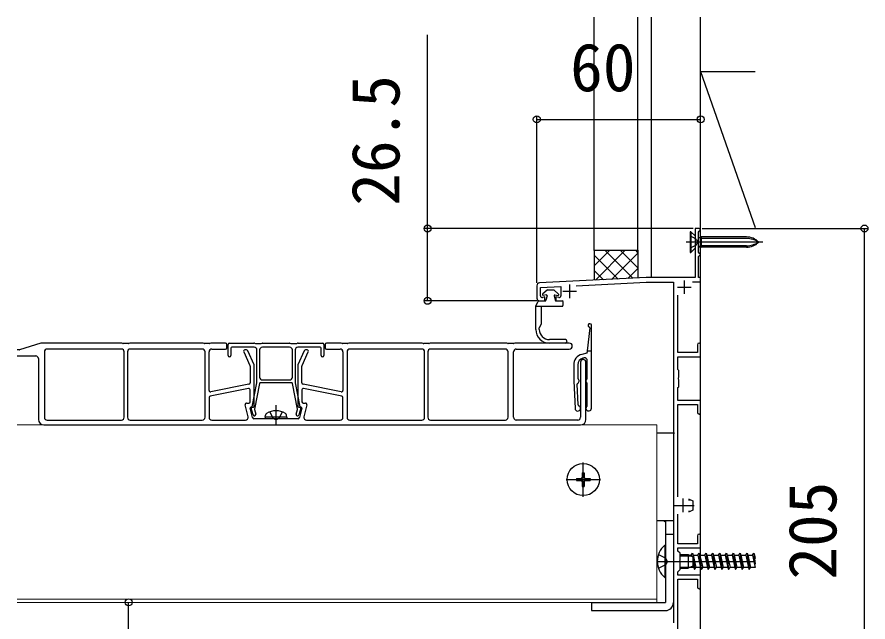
# Model space of a CAD drawing. Units: millimetres, scale not verified. Extents: x -1050 to 1050, y -1566 to 1557.
# Drawn here: x 474.7 to 786.3, y -23.4 to 198.3 of the extents above; entities that cross this region are included whole.
import ezdxf
from ezdxf.enums import TextEntityAlignment as Align

# ---------------------------------------------------------------- set-up
doc = ezdxf.new("R2010")
doc.units = ezdxf.units.MM
doc.header["$LTSCALE"] = 8
for name, color, linetype in [('0-3_YKK_11', 7, 'Continuous'), ('0-5_YKK_13', 4, 'Continuous'), ('0-6_YKK_D', 6, 'Continuous'), ('0-8_YSS_K', 3, 'Continuous')]:
    doc.layers.add(name, color=color, linetype=linetype)
doc.layers.add('0-4_YKK_12', color=2, linetype='Continuous', lineweight=18)
doc.styles.add('ＭＳ ゴシック', font='')
doc.styles.get('ＭＳ ゴシック').set_extended_font_data('MS Gothic')

msp = doc.modelspace()

# ---------------------------------------------------------------- linework, layer by layer
at = {"layer": '0-3_YKK_11'}
for p, q in [((665, 99.85), (665, 95.301)), ((677, 100.301), (677, 95.301)), ((719, 101.801), (719, 96.801)), ((674.5, 97.801), (679.5, 97.801)), ((716.5, 99.301), (721.5, 99.301)), ((716, 19.301), (721, 19.301)), ((718.5, 21.801), (718.5, 16.801))]:
    msp.add_line(p, q, dxfattribs=at)
for points in [[(722.059, 101.301), (725, 101.301), (725, 102.801), (724.2, 102.801), (724.2, 110.501), (724.5, 110.801), (725, 111.301), (724.5, 111.801), (724.2, 112.101), (724.2, 119.501), (724.5, 119.801), (725, 120.301), (724.5, 120.801), (723, 120.801), (723, 116.26), (723.12, 116.076), (723.12, 115.527), (723, 115.343), (723, 102.801), (705, 102.801), (665.95, 100.849)], [(679.385, 99.819), (705.042, 101.101), (715, 101.101), (715, 46.26), (715.12, 46.076), (715.12, 45.527), (715, 45.343), (715, -23.74)], [(666.3, 96.101), (666.3, 99.164), (673.8, 99.539), (673.8, 96.101)], [(666, 94.301), (668, 94.301), (668, 95.804), (667.072, 95.527)], [(673.052, 95.52), (672, 95.787), (672, 94.301), (674.7, 94.301)], [(723.8, 78.201), (723.8, 75.301), (716.7, 75.301), (716.7, 96.429)], [(725, 53.401), (725, 57.801), (716.7, 57.801), (716.7, 62.501), (717, 62.801), (717, 65.343), (716.88, 65.527), (716.88, 66.076), (717, 66.26), (717, 68.801), (716.7, 69.101), (716.7, 73.801), (725, 73.801), (725, 78.201)], [(716.7, 22.464), (716.7, 56.301), (723.8, 56.301), (723.8, 53.401)], [(723.8, 8.201), (723.8, 5.301), (716.7, 5.301), (716.7, 16.139)], [(725, -10.599), (725, -6.199), (716.7, -6.199), (716.7, -4.999), (717.5, -4.199), (717.5, -1.657), (717.38, -1.473), (717.38, -0.924), (717.5, -0.74), (717.5, 1.801), (716.7, 2.601), (716.7, 3.801), (725, 3.801), (725, 8.201)], [(723.8, -41.799), (723.8, -44.699), (716.7, -44.699), (716.7, -7.699), (723.8, -7.699), (723.8, -10.599)]]:
    msp.add_lwpolyline(points, dxfattribs=at)
for centre, radius, start, end in [((666, 99.85), 1, 92.86241, 180), ((666, 95.301), 1, 180.00001, 269.99999), ((666.9, 96.101), 0.6, 179.99999, 286.64594), ((673.2, 96.101), 0.6, 255.7557, 359.99999), ((724.4, 78.201), 0.6, 90.00001, 179.99999), ((724.4, 78.201), 0.6, 0.00001, 89.99999), ((724.4, 53.401), 0.6, 180.00001, 269.99999), ((724.4, 53.401), 0.6, 270.00001, 359.99999), ((724.4, 8.201), 0.6, 90.00001, 179.99999), ((724.4, 8.201), 0.6, 0.00001, 89.99999), ((724.4, -10.599), 0.6, 180.00001, 269.99999), ((724.4, -10.599), 0.6, 270.00001, 359.99999)]:
    msp.add_arc(centre, radius, start, end, dxfattribs=at)
at = {"layer": '0-4_YKK_12'}
for p, q in [((709, -15), (474.659, -15)), ((709, -16.2), (474.659, -16.2))]:
    msp.add_line(p, q, dxfattribs=at)
msp.add_lwpolyline([(709, -16.2), (709, 48.8), (474.659, 48.8)], dxfattribs=at)
at = {"layer": '0-5_YKK_13'}
for p, q in [((723, 118.051), (721.45, 119.601)), ((721.45, 119.601), (721.45, 112.001)), ((747.798, 115.801), (719.69, 115.801)), ((723.416, 116.946), (721.2, 118.051)), ((723.416, 116.946), (724.025, 115.801)), ((723.416, 114.656), (724.025, 115.801)), ((724.2, 117.515), (725.238, 117.701)), ((725.238, 117.126), (724.2, 117.38)), ((741.819, 117.701), (725.238, 117.701)), ((725.238, 117.701), (725.238, 113.901)), ((741.819, 117.126), (725.238, 117.126)), ((723.416, 114.656), (721.2, 113.551)), ((723, 113.551), (721.45, 112.001)), ((725.238, 114.476), (724.2, 114.223)), ((724.2, 114.088), (725.238, 113.901)), ((741.819, 114.476), (725.238, 114.476)), ((741.819, 113.901), (725.238, 113.901)), ((721.2, 112.001), (721.45, 112.001)), ((668.9, 98.301), (667.134, 96.739)), ((668.9, 98.301), (667.134, 96.739)), ((668.9, 98.301), (671.2, 98.301)), ((671.2, 98.301), (672.966, 96.739)), ((664.617, 92.301), (665.483, 94.157)), ((665.709, 94.301), (668.109, 94.301)), ((668.455, 96.445), (667.331, 96.303)), ((668.782, 96.069), (668.35, 94.486)), ((671.318, 96.069), (671.75, 94.486)), ((671.645, 96.445), (672.769, 96.303)), ((671.991, 94.301), (674.3, 94.301)), ((674.55, 94.051), (674.55, 92.551)), ((664.617, 83.801), (664.617, 92.301)), ((666.617, 92.301), (666.617, 85.794)), ((671.789, 92.301), (674.3, 92.301)), ((665.917, 83.801), (665.917, 84.42)), ((665.958, 84.57), (666.577, 85.644)), ((684.372, 84.447), (683.5, 75.916)), ((685, 54.916), (685, 85.316)), ((483.427, 78.779), (475.573, 76.324)), ((512.927, 78.801), (483.576, 78.801)), ((513.43, 78.673), (513.07, 78.78)), ((515.427, 78.651), (513.573, 78.651)), ((515.93, 78.78), (515.57, 78.673)), ((542.677, 78.801), (516.073, 78.801)), ((543.18, 78.673), (542.82, 78.78)), ((545.177, 78.651), (543.323, 78.651)), ((545.68, 78.78), (545.32, 78.673)), ((551, 78.801), (545.823, 78.801)), ((551.5, 77.101), (551.5, 78.301)), ((552, 74.301), (552, 78.301)), ((552.5, 78.801), (561.427, 78.801)), ((561.57, 78.78), (561.93, 78.673)), ((562.073, 78.651), (563.927, 78.651)), ((564.07, 78.673), (564.43, 78.78)), ((564.573, 78.801), (574.427, 78.801)), ((574.57, 78.78), (574.93, 78.673)), ((575.073, 78.651), (576.927, 78.651)), ((577.07, 78.673), (577.43, 78.78)), ((577.573, 78.801), (586.5, 78.801)), ((587, 78.301), (587, 74.301)), ((587.5, 78.301), (587.5, 77.101)), ((593.177, 78.801), (588, 78.801)), ((593.68, 78.673), (593.32, 78.78)), ((595.677, 78.651), (593.823, 78.651)), ((596.18, 78.78), (595.82, 78.673)), ((622.927, 78.801), (596.323, 78.801)), ((623.43, 78.673), (623.07, 78.78)), ((625.427, 78.651), (623.573, 78.651)), ((625.93, 78.78), (625.57, 78.673)), ((653.927, 78.801), (626.073, 78.801)), ((654.43, 78.673), (654.07, 78.78)), ((656.427, 78.651), (654.573, 78.651)), ((656.93, 78.78), (656.57, 78.673)), ((676.9, 78.801), (657.073, 78.801)), ((675.461, 80.101), (669.617, 80.101)), ((675.461, 78.801), (669.617, 78.801)), ((475.424, 76.301), (474.659, 76.301)), ((484.7, 75.601), (484.7, 51.601)), ((512.9, 76.601), (485.7, 76.601)), ((513.9, 51.601), (513.9, 75.601)), ((515.1, 75.601), (515.1, 51.601)), ((542.5, 76.601), (516.1, 76.601)), ((543.5, 51.601), (543.5, 75.601)), ((545, 61.411), (545, 75.601)), ((546, 76.601), (551, 76.601)), ((553, 77.001), (553, 74.301)), ((561.5, 77.301), (553.3, 77.301)), ((557.674, 75.595), (559.955, 70.575)), ((558.678, 76.301), (558.129, 76.301)), ((561.455, 70.9), (559.133, 76.008)), ((562.5, 64.331), (562.5, 76.301)), ((563.5, 76.301), (563.5, 66.301)), ((575.5, 66.301), (575.5, 76.301)), ((576.5, 76.301), (576.5, 64.331)), ((585.7, 77.301), (577.5, 77.301)), ((579.867, 76.008), (577.545, 70.889)), ((579.045, 70.565), (581.327, 75.595)), ((580.871, 76.301), (580.322, 76.301)), ((586, 74.301), (586, 77.001)), ((588, 76.601), (593, 76.601)), ((594, 75.601), (594, 61.411)), ((595.5, 75.601), (595.5, 51.601)), ((622.9, 76.601), (596.5, 76.601)), ((623.9, 51.601), (623.9, 75.601)), ((625.1, 75.601), (625.1, 51.601)), ((653.5, 76.601), (626.1, 76.601)), ((654.5, 51.601), (654.5, 75.601)), ((656.5, 51.601), (656.5, 75.601)), ((657.5, 76.601), (676.9, 76.601)), ((683.278, 75.156), (681.465, 74.67)), ((683.5, 75.916), (685, 75.916)), ((683.5, 75.916), (683.5, 75.446)), ((474.659, 74.101), (481.5, 74.101)), ((482.5, 73.101), (482.5, 50.801)), ((681, 71.801), (681, 51.601)), ((681.853, 73.261), (682.241, 73.365)), ((683, 50.801), (683, 71.801)), ((683.5, 65.89), (683.5, 72.399)), ((560, 70.368), (560, 64.211)), ((561.5, 55.601), (561.5, 70.693)), ((577.5, 70.683), (577.5, 55.601)), ((579, 64.211), (579, 70.358)), ((678.5, 70.807), (678.5, 64.916)), ((680, 70.846), (680, 65.89)), ((559.598, 63.721), (545.598, 60.921)), ((560.737, 55.485), (562.494, 64.272)), ((563.472, 64.06), (561.579, 54.6)), ((575.234, 64.301), (563.766, 64.301)), ((564.5, 65.301), (574.5, 65.301)), ((577.421, 54.6), (575.528, 64.06)), ((576.506, 64.272), (578.263, 55.485)), ((593.402, 60.921), (579.402, 63.721)), ((678.5, 64.916), (679.001, 54.866)), ((680.14, 56.124), (679.761, 63.728)), ((683.5, 55.89), (683.5, 63.941)), ((559.402, 62.152), (545.402, 59.352)), ((560, 57.301), (560, 61.662)), ((579, 61.662), (579, 57.301)), ((593.598, 59.352), (579.598, 62.152)), ((545, 58.862), (545, 51.601)), ((559.284, 51.833), (558.248, 56.186)), ((558.734, 56.801), (559.5, 56.801)), ((579.5, 56.801), (580.266, 56.801)), ((580.752, 56.186), (579.716, 51.833)), ((594, 51.601), (594, 58.862)), ((560.909, 51.486), (560.088, 54.932)), ((560.38, 55.301), (561.2, 55.301)), ((561.12, 52.463), (560.414, 54.912)), ((561.585, 54.458), (562.08, 52.74)), ((569.5, 48.656), (569.5, 56.001)), ((576.92, 52.74), (577.415, 54.458)), ((577.8, 55.301), (578.62, 55.301)), ((578.586, 54.912), (577.88, 52.463)), ((578.912, 54.932), (578.091, 51.486)), ((485.7, 50.601), (512.9, 50.601)), ((516.1, 50.601), (542.5, 50.601)), ((546, 50.601), (558.311, 50.601)), ((568.98, 51.101), (561.395, 51.101)), ((565.5, 51.601), (565.641, 52.404)), ((573.5, 51.601), (565.5, 51.601)), ((565.5, 51.601), (565.588, 51.101)), ((573.412, 51.101), (565.588, 51.101)), ((577.605, 51.101), (570.02, 51.101)), ((573.5, 51.601), (573.359, 52.404)), ((573.5, 51.601), (573.412, 51.101)), ((580.689, 50.601), (593, 50.601)), ((596.5, 50.601), (622.9, 50.601)), ((626.1, 50.601), (653.5, 50.601)), ((680, 50.601), (657.5, 50.601)), ((484.5, 48.801), (681, 48.801)), ((715, 45.8), (709, 45.8)), ((715, 45.8), (715, -16.299)), ((682, 22.5), (682, 35.1)), ((681.65, 31.3), (682.35, 31.3)), ((681.65, 31.3), (681.65, 29.65)), ((682.35, 31.3), (682.35, 29.65)), ((675.7, 28.8), (688.3, 28.8)), ((679.5, 29.15), (679.5, 28.45)), ((679.5, 29.15), (681.15, 29.15)), ((679.5, 28.45), (681.15, 28.45)), ((682.85, 29.15), (684.5, 29.15)), ((682.85, 28.45), (684.5, 28.45)), ((684.5, 29.15), (684.5, 28.45)), ((681.65, 27.95), (681.65, 26.3)), ((681.65, 26.3), (682.35, 26.3)), ((682.35, 27.95), (682.35, 26.3)), ((715, 19.301), (722.6, 19.301)), ((720.559, 21.727), (722.1, 21.001)), ((720.6, 21.368), (721.32, 21.368)), ((722.1, 21.001), (722.1, 17.601)), ((722.1, 17.601), (720.559, 16.876)), ((720.6, 17.234), (721.32, 17.234)), ((709, 13.8), (715, 13.8)), ((711.852, 13.8), (711.852, 13.401)), ((711.852, 13.401), (712.1, 13.401)), ((712.1, 13.8), (712.1, -16.299)), ((712.1, 13.401), (712.1, 13.8)), ((712.1, 8.8), (715, 8.8)), ((711.852, 4.701), (712.1, 4.701)), ((711.852, 4.701), (711.852, -7.099)), ((712.1, -7.099), (712.1, 4.701)), ((709.517, 1.301), (712.235, -0.054)), ((717.5, 1.301), (720.4, 1.301)), ((717.5, 0.868), (721.32, 0.868)), ((720.4, 1.301), (722.1, 0.501)), ((720.4, 1.301), (720.4, -3.699)), ((720.931, 1.051), (721.5, 1.051)), ((721.5, 1.051), (722, 1.801)), ((721.5, 1.051), (721.566, 0.753)), ((722, 1.801), (722.75, -4.199)), ((722, 1.801), (722.25, 1.051)), ((722.1, 0.501), (722.1, -2.899)), ((722.25, 1.051), (723.25, -3.449)), ((722.25, 1.051), (724, 1.051)), ((727, 1.801), (727.75, -4.199)), ((727.25, 1.051), (729, 1.051)), ((727.25, 1.051), (728.25, -3.449)), ((729.5, 1.801), (730.25, -4.199)), ((729.75, 1.051), (731.5, 1.051)), ((729.75, 1.051), (730.75, -3.449)), ((732, 1.801), (732.75, -4.199)), ((732.25, 1.051), (734, 1.051)), ((732.25, 1.051), (733.25, -3.449)), ((734.5, 1.801), (735.25, -4.199)), ((734.75, 1.051), (736.5, 1.051)), ((734.75, 1.051), (735.75, -3.449)), ((737, 1.801), (737.75, -4.199)), ((737.25, 1.051), (739, 1.051)), ((737.25, 1.051), (738.25, -3.449)), ((739.5, 1.801), (740.25, -4.199)), ((739.75, 1.051), (741.5, 1.051)), ((739.75, 1.051), (740.75, -3.449)), ((742, 1.801), (742.75, -4.199)), ((742.25, 1.051), (744, 1.051)), ((742.25, 1.051), (743.25, -3.449)), ((744, 1.051), (745, -3.449)), ((744.5, 1.801), (745, -2.199)), ((744.75, 1.051), (745, 1.051)), ((744.75, 1.051), (745, -0.074)), ((709, -1.199), (722.6, -1.199)), ((709.517, -3.699), (712.235, -2.344)), ((712.844, -1.199), (712.235, -0.054)), ((712.844, -1.199), (712.235, -2.344)), ((722.1, -2.899), (720.4, -3.699)), ((722.1, -1.199), (745, -1.199)), ((722.1, -1.649), (722.5, -3.449)), ((717.5, -3.266), (721.32, -3.266)), ((717.5, -3.699), (720.4, -3.699)), ((722.5, -3.449), (720.931, -3.449)), ((722.5, -3.449), (722.75, -4.199)), ((722.75, -4.199), (723.25, -3.449)), ((725, -3.449), (723.25, -3.449)), ((727.5, -3.449), (725.75, -3.449)), ((730, -3.449), (728.25, -3.449)), ((732.5, -3.449), (730.75, -3.449)), ((735, -3.449), (733.25, -3.449)), ((737.5, -3.449), (735.75, -3.449)), ((740, -3.449), (738.25, -3.449)), ((742.5, -3.449), (740.75, -3.449)), ((745, -3.449), (743.25, -3.449)), ((711.852, -7.099), (712.1, -7.099)), ((685, -16.299), (685, -19.199)), ((685, -16.299), (712.1, -16.299)), ((685, -19.199), (712.1, -19.199))]:
    msp.add_line(p, q, dxfattribs=at)
for points in [[(721.45, 119.601), (721.2, 119.601), (721.2, 112.001)], [(664.617, 92.301), (666.824, 92.301), (671.789, 92.301)], [(574.5, 77.301), (569.5, 77.301), (564.5, 77.301)], [(567.2, 53.581), (568.355, 51.264), (569.5, 50.656)], [(571.8, 53.581), (570.645, 51.264), (569.5, 50.656)], [(724, 1.051), (724.5, 1.801), (724.75, 1.051)], [(724, 1.051), (725, -3.449), (725.25, -4.199), (725.75, -3.449)], [(724.5, 1.801), (725, -2.199), (725.25, -4.199)], [(724.75, 1.051), (725, 1.051), (726.5, 1.051)], [(724.75, 1.051), (725, -0.074), (725.75, -3.449)], [(726.5, 1.051), (727, 1.801), (727.25, 1.051)], [(726.5, 1.051), (727.5, -3.449), (727.75, -4.199), (728.25, -3.449)], [(729, 1.051), (729.5, 1.801), (729.75, 1.051)], [(729, 1.051), (730, -3.449), (730.25, -4.199), (730.75, -3.449)], [(731.5, 1.051), (732, 1.801), (732.25, 1.051)], [(731.5, 1.051), (732.5, -3.449), (732.75, -4.199), (733.25, -3.449)], [(734, 1.051), (734.5, 1.801), (734.75, 1.051)], [(734, 1.051), (735, -3.449), (735.25, -4.199), (735.75, -3.449)], [(736.5, 1.051), (737, 1.801), (737.25, 1.051)], [(736.5, 1.051), (737.5, -3.449), (737.75, -4.199), (738.25, -3.449)], [(739, 1.051), (739.5, 1.801), (739.75, 1.051)], [(739, 1.051), (740, -3.449), (740.25, -4.199), (740.75, -3.449)], [(741.5, 1.051), (742, 1.801), (742.25, 1.051)], [(741.5, 1.051), (742.5, -3.449), (742.75, -4.199), (743.25, -3.449)], [(744, 1.051), (744.5, 1.801), (744.75, 1.051)]]:
    msp.add_lwpolyline(points, dxfattribs=at)
msp.add_circle((682, 28.8), 5.9, dxfattribs=at)
for centre, radius, start, end in [((741.819, 111.701), 6, 43.10467, 90), ((741.819, 109.222), 7.904, 56.3423, 90), ((741.819, 119.901), 6, 270, 316.89533), ((741.819, 122.38), 7.904, 270, 303.6577), ((667.3, 96.551), 0.25, 131.51167, 277.19497), ((672.8, 96.551), 0.25, 262.80503, 48.48833), ((665.709, 94.051), 0.25, 90, 155), ((668.109, 94.551), 0.25, 270, 344.74763), ((668.493, 96.148), 0.3, 344.74763, 97.19497), ((671.607, 96.148), 0.3, 82.80503, 195.25237), ((671.991, 94.551), 0.25, 195.25237, 270), ((674.3, 94.051), 0.25, 0, 90), ((674.3, 92.551), 0.25, 270, 0), ((666.217, 84.42), 0.3, 150, 180), ((666.317, 85.794), 0.3, 330, 0), ((684.4, 85.316), 0.6, 0, 248.76355), ((684.074, 84.477), 0.3, 354.16057, 68.76355), ((669.617, 83.801), 5, 180, 270), ((669.617, 83.801), 3.7, 180, 270), ((483.576, 78.301), 0.5, 90, 107.35402), ((512.927, 78.301), 0.5, 73.30076, 90), ((513.573, 79.151), 0.5, 253.30076, 270), ((515.427, 79.151), 0.5, 270, 286.69924), ((516.073, 78.301), 0.5, 90, 106.69924), ((542.677, 78.301), 0.5, 73.30076, 90), ((543.323, 79.151), 0.5, 253.30076, 270), ((545.177, 79.151), 0.5, 270, 286.69924), ((545.823, 78.301), 0.5, 90, 106.69924), ((551, 78.301), 0.5, 0, 90), ((552.5, 78.301), 0.5, 90, 180), ((561.427, 78.301), 0.5, 73.30076, 90), ((562.073, 79.151), 0.5, 253.30076, 270), ((563.927, 79.151), 0.5, 270, 286.69924), ((564.573, 78.301), 0.5, 90, 106.69924), ((574.427, 78.301), 0.5, 73.30076, 90), ((575.073, 79.151), 0.5, 253.30076, 270), ((576.927, 79.151), 0.5, 270, 286.69924), ((577.573, 78.301), 0.5, 90, 106.69924), ((586.5, 78.301), 0.5, 0, 90), ((588, 78.301), 0.5, 90, 180), ((593.177, 78.301), 0.5, 73.30076, 90), ((593.823, 79.151), 0.5, 253.30076, 270), ((595.677, 79.151), 0.5, 270, 286.69924), ((596.323, 78.301), 0.5, 90, 106.69924), ((622.927, 78.301), 0.5, 73.30076, 90), ((623.573, 79.151), 0.5, 253.30076, 270), ((625.427, 79.151), 0.5, 270, 286.69924), ((626.073, 78.301), 0.5, 90, 106.69924), ((653.927, 78.301), 0.5, 73.30076, 90), ((654.573, 79.151), 0.5, 253.30076, 270), ((656.427, 79.151), 0.5, 270, 286.69924), ((657.073, 78.301), 0.5, 90, 106.69924), ((675.461, 79.451), 0.65, 270, 90), ((676.9, 77.701), 1.1, 270, 90), ((475.424, 76.801), 0.5, 270, 287.35402), ((485.7, 75.601), 1, 90, 180), ((512.9, 75.601), 1, 0, 90), ((516.1, 75.601), 1, 90, 180), ((542.5, 75.601), 1, 360, 90), ((546, 75.601), 1, 90, 180), ((551, 77.101), 0.5, 270, 0), ((553.3, 77.001), 0.3, 90, 180), ((558.129, 75.801), 0.5, 90, 204.44395), ((558.678, 75.801), 0.5, 24.44395, 90), ((561.5, 76.301), 1, 0, 90), ((564.5, 76.301), 1, 90, 180), ((574.5, 76.301), 1, 0, 90), ((577.5, 76.301), 1, 90, 180), ((580.322, 75.801), 0.5, 90, 155.5983), ((580.871, 75.801), 0.5, 335.5983, 90), ((585.7, 77.001), 0.3, 360, 90), ((588, 77.101), 0.5, 180, 270), ((593, 75.601), 1, 0, 90), ((596.5, 75.601), 1, 90, 180), ((622.9, 75.601), 1, 0, 90), ((626.1, 75.601), 1, 90, 180), ((653.5, 75.601), 1, 0, 90), ((657.5, 75.601), 1, 90, 180), ((683.2, 75.446), 0.3, 285.00061, 0), ((481.5, 73.101), 1, 0, 90), ((552.5, 74.301), 0.5, 180, 270), ((552.5, 74.301), 0.5, 270, 0), ((586.5, 74.301), 0.5, 180, 270), ((586.5, 74.301), 0.5, 270, 0), ((682.5, 70.807), 4, 105.00061, 180), ((682.5, 70.846), 2.5, 104.9981, 180), ((682, 71.801), 1, 0, 180), ((682.5, 72.399), 1, 0, 105), ((559.5, 70.368), 0.5, 360, 24.44395), ((561, 70.693), 0.5, 0, 24.44395), ((578, 70.683), 0.5, 155.5983, 180), ((579.5, 70.358), 0.5, 155.5983, 180), ((564.5, 66.301), 1, 180, 270), ((574.5, 66.301), 1, 270, 360), ((679.5, 64.916), 1, 295.53345, 54.31467), ((680.2, 65.89), 0.2, 180, 234.31467), ((684, 64.916), 1, 125.68533, 234.31467), ((683.3, 65.89), 0.2, 305.68533, 0), ((559.5, 64.211), 0.5, 281.30993, 0), ((562.2, 64.331), 0.3, 348.69007, 0), ((563.766, 64.001), 0.3, 90, 168.69007), ((575.234, 64.001), 0.3, 11.30993, 90), ((576.8, 64.331), 0.3, 180, 191.30993), ((579.5, 64.211), 0.5, 180, 258.69007), ((680.06, 63.743), 0.3, 115.53345, 182.85544), ((683.3, 63.941), 0.2, 0, 54.31467), ((545.5, 61.411), 0.5, 180, 281.30993), ((545.5, 58.862), 0.5, 101.30993, 180), ((559.5, 61.662), 0.5, 0, 101.30993), ((579.5, 61.662), 0.5, 78.69007, 180), ((593.5, 61.411), 0.5, 258.69007, 0), ((593.5, 58.862), 0.5, 360, 78.69007), ((558.734, 56.301), 0.5, 90, 193.3925), ((559.5, 57.301), 0.5, 270, 0), ((579.5, 57.301), 0.5, 180, 270), ((580.266, 56.301), 0.5, 346.6075, 90), ((680.44, 56.139), 0.3, 182.85544, 250.23557), ((560.38, 55.001), 0.3, 90, 193.3925), ((560.7, 55.002), 0.3, 114.827, 197.33887), ((560.442, 55.543), 0.3, 296.01796, 348.69007), ((561.2, 55.601), 0.3, 270, 0), ((561.874, 54.541), 0.3, 168.69007, 196.079), ((566.528, 52.248), 0.9, 122.05588, 170), ((569.5, 47.501), 6.5, 57.94412, 122.05588), ((572.472, 52.248), 0.9, 10, 57.94412), ((577.126, 54.541), 0.3, 343.921, 11.30993), ((577.8, 55.601), 0.3, 180, 270), ((578.558, 55.543), 0.3, 191.30993, 243.98204), ((578.3, 55.002), 0.3, 342.66113, 65.173), ((578.62, 55.001), 0.3, 346.6075, 90), ((680, 54.916), 1, 182.85544, 70.23557), ((684, 54.916), 1, 125.68533, 360), ((683.3, 55.89), 0.2, 305.68533, 0), ((484.5, 50.801), 2, 180, 270), ((485.7, 51.601), 1, 180, 270), ((512.9, 51.601), 1, 270, 0), ((516.1, 51.601), 1, 180, 270), ((542.5, 51.601), 1, 270, 360), ((546, 51.601), 1, 180, 270), ((558.311, 51.601), 1, 270, 13.3925), ((561.395, 51.601), 0.5, 193.3925, 270), ((561.6, 52.601), 0.5, 196.079, 16.079), ((568.98, 50.801), 0.3, 30, 90), ((569.5, 51.101), 0.3, 210, 330), ((570.02, 50.801), 0.3, 90, 150), ((577.4, 52.601), 0.5, 163.921, 343.921), ((577.605, 51.601), 0.5, 270, 346.6075), ((580.689, 51.601), 1, 166.6075, 270), ((593, 51.601), 1, 270, 0), ((596.5, 51.601), 1, 180, 270), ((622.9, 51.601), 1, 270, 0), ((626.1, 51.601), 1, 180, 270), ((653.5, 51.601), 1, 270, 0), ((657.5, 51.601), 1, 180, 270), ((680, 51.601), 1, 270, 0), ((681, 50.801), 2, 270, 0), ((681.15, 29.65), 0.5, 270, 0), ((681.15, 27.95), 0.5, 0, 90), ((682.85, 29.65), 0.5, 180, 270), ((682.85, 27.95), 0.5, 90, 180), ((716.8, 19.301), 7.7, 225.60031, 230.01688), ((716.8, -1.199), 7.7, 129.98312, 230.01688), ((712.1, -16.299), 2.9, 270, 0)]:
    msp.add_arc(centre, radius, start, end, dxfattribs=at)
at = {"layer": '0-6_YKK_D'}
for p, q in [((665, 100.85), (665, 161.801)), ((665, 160.801), (725, 160.801)), ((722.3, 120.801), (624, 120.801)), ((725.5, 120.801), (786, 120.801)), ((785, -84.199), (785, 120.801)), ((665, 94.301), (624, 94.301)), ((515.5, -68.199), (515.5, -16.2))]:
    msp.add_line(p, q, dxfattribs=at)
msp.add_lwpolyline([(625, 94.301), (625, 120.801), (625, 191.811)], dxfattribs=at)
for centre in [(665, 160.801), (725, 160.801), (625, 120.801), (785, 120.801), (625, 94.301), (515.5, -16.2)]:
    msp.add_circle(centre, 1.275, dxfattribs=at)
at = {"layer": '0-8_YSS_K'}
for p, q in [((686, 112.801), (686, 198.301)), ((702, 112.801), (702, 198.301)), ((707, 102.801), (707, 198.301)), ((725, -151.699), (725, 198.301)), ((725, 178.301), (745, 178.301)), ((725, 178.301), (745, 121.159)), ((686, 112.801), (686, 101.851)), ((686, 112.743), (686.058, 112.801)), ((686, 107.086), (691.715, 112.801)), ((686.444, 101.874), (697.372, 112.801)), ((700.171, 102.56), (689.93, 112.801)), ((702, 106.388), (695.587, 112.801)), ((702, 112.045), (701.243, 112.801)), ((694.784, 102.291), (686, 111.074)), ((692.399, 102.171), (702, 111.772)), ((698.354, 102.469), (702, 106.116)), ((689.396, 102.021), (686, 105.417))]:
    msp.add_line(p, q, dxfattribs=at)
for points in [[(745, -121.699), (725, -121.699), (725, 178.301)], [(686, 112.801), (702, 112.801), (702, 102.651)]]:
    msp.add_lwpolyline(points, dxfattribs=at)

# ---------------------------------------------------------------- texts
at = {"layer": '0-6_YKK_D', "style": 'ＭＳ ゴシック'}
msp.add_text('60', height=17.6, dxfattribs=at).set_placement((677.205, 165.801), align=Align.BOTTOM_LEFT)
for s, p in [('26.5', (620, 129.129)), ('205', (780, -7.88))]:
    msp.add_text(s, height=17.6, rotation=90, dxfattribs=at).set_placement(p, align=Align.BOTTOM_LEFT)

doc.saveas('drawing.dxf')
